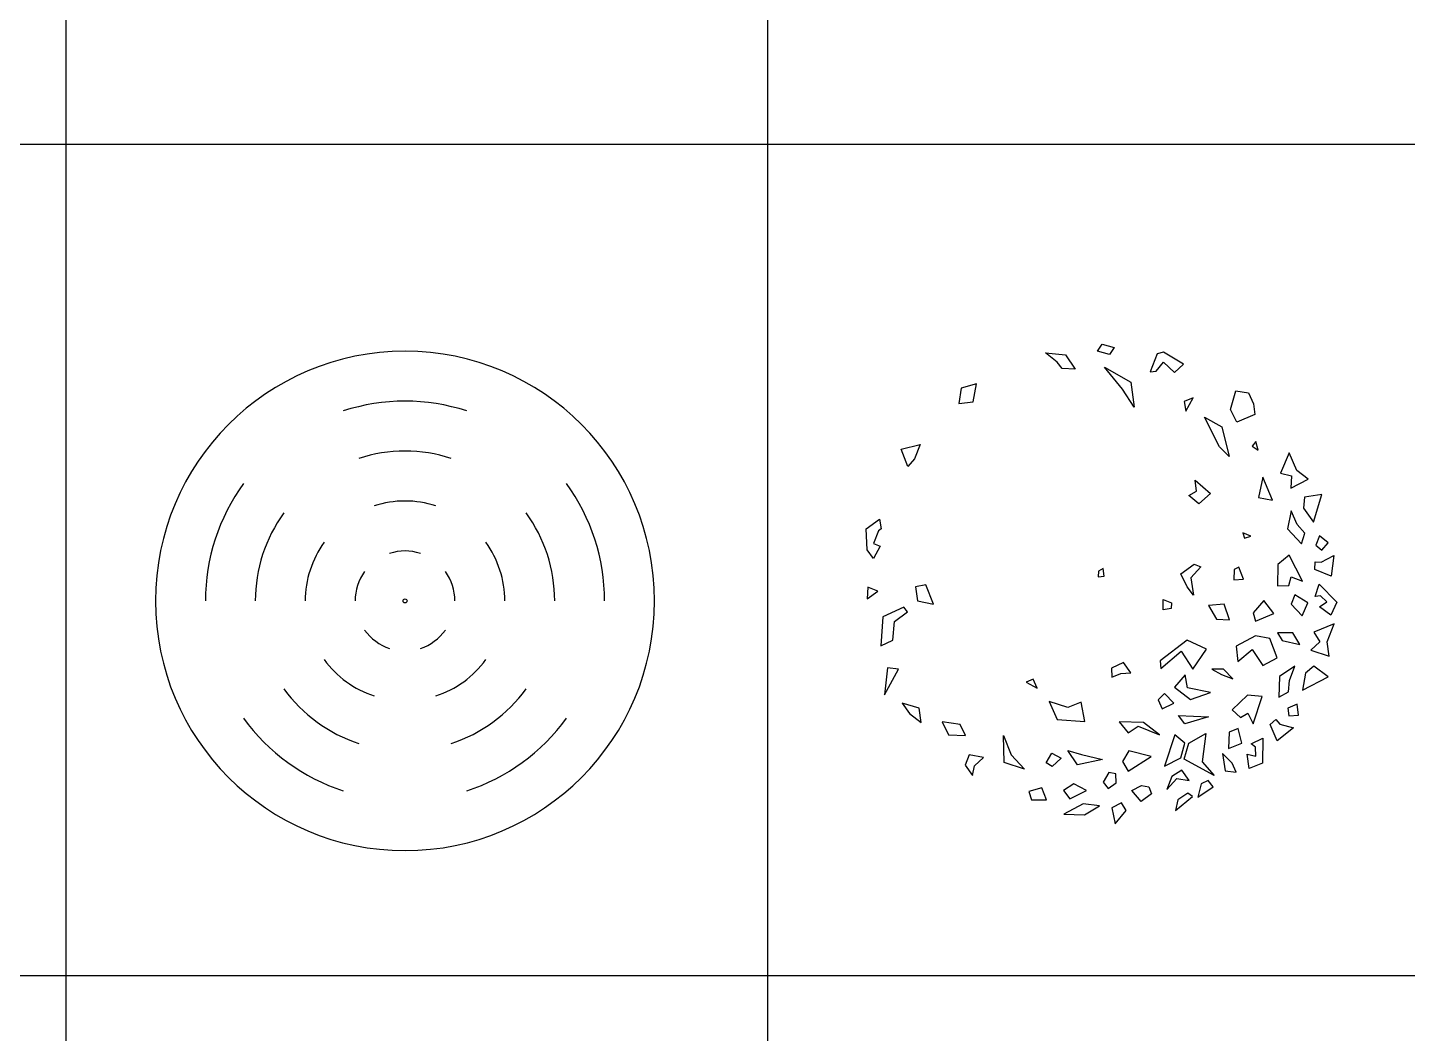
# Model space of a CAD drawing. Header units: millimetres. Extents: x -4017 to 59953, y -688 to 66564.
# Drawn here: x 28710 to 32919, y 23106 to 26172 of the extents above; entities that cross this region are included whole.
import ezdxf

# ---------------------------------------------------------------- set-up
doc = ezdxf.new("R2010")
doc.units = ezdxf.units.MM
doc.layers.add('www.cad-blocks.net', color=7, linetype='Continuous')

# ---------------------------------------------------------------- blocks, each defined once
blk = doc.blocks.new('A$C516926BB')
for p, q in [((31.2861, 38.5194), (31.2861, 0)), ((33.426, 38.5194), (33.426, 0)), ((0, 16.441), (60.3118, 16.441)), ((0, 13.9072), (62.4121, 13.9072))]:
    blk.add_line(p, q)
blk = doc.blocks.new('A$C4A5A34D5')
for major_axis, start_param, end_param in [((0.7611, 0), 0, 6.283185), ((0.4305, 0.4305), 0.471239, 1.099558), ((0.3229, 0.3229), 0.471239, 1.099558), ((-0.4305, 0.4305), 0.15708, 0.785398), ((0.4305, 0.4305), 5.497787, 6.126106), ((0.2153, 0.2153), 0.471239, 1.099558), ((-0.3229, 0.3229), 0.15708, 0.785398), ((0.3229, 0.3229), 5.497787, 6.126106), ((-0.2153, 0.2153), 0.15708, 0.785398), ((0.2153, 0.2153), 5.497787, 6.126106), ((0.1076, 0.1076), 0.471239, 1.099558), ((-0.1076, 0.1076), 0.15708, 0.785398), ((-0.1076, 0.1076), 3.926991, 4.555309), ((0.00431, 0.00431), 5.497787, 11.780972), ((0.1076, 0.1076), 2.984513, 3.612831), ((-0.1076, 0.1076), 2.670354, 3.298672), ((-0.2153, 0.2153), 1.413717, 2.042035), ((0.2153, 0.2153), 4.24115, 4.869469), ((-0.3229, 0.3229), 1.413717, 2.042035), ((0.3229, 0.3229), 4.24115, 4.869469), ((0.4305, 0.4305), 2.984513, 3.612831), ((-0.4305, 0.4305), 2.670354, 3.298672)]:
    blk.add_ellipse((0.76, 0.7608), major_axis=major_axis, ratio=1, start_param=start_param, end_param=end_param)
blk = doc.blocks.new('A$C0FB10415')
for p, q in [((0.5469, 1.4358), (0.6083, 1.4297)), ((0.5824, 1.4082), (0.5469, 1.4358)), ((0.7055, 1.4412), (0.7198, 1.4627)), ((0.7422, 1.4313), (0.7055, 1.4412)), ((0.7198, 1.4627), (0.7565, 1.4528)), ((0.7565, 1.4528), (0.7422, 1.4313)), ((0.8878, 1.4329), (0.8662, 1.3781)), ((0.9075, 1.4387), (0.8878, 1.4329)), ((0.9682, 1.4013), (0.9075, 1.4387)), ((0.5979, 1.3886), (0.5824, 1.4082)), ((0.6083, 1.4297), (0.6377, 1.3865)), ((0.7268, 1.3921), (0.8076, 1.3468)), ((0.7818, 1.3253), (0.7268, 1.3921)), ((0.8844, 1.38), (0.9068, 1.4074)), ((0.9068, 1.4074), (0.9408, 1.3759)), ((0.9408, 1.3759), (0.9682, 1.4013)), ((0.6377, 1.3865), (0.5979, 1.3886)), ((0.8662, 1.3781), (0.8844, 1.38)), ((0.2902, 1.3286), (0.2833, 1.2816)), ((0.3362, 1.3422), (0.2902, 1.3286)), ((0.3262, 1.2873), (0.3362, 1.3422)), ((0.8181, 1.2703), (0.7818, 1.3253)), ((0.8076, 1.3468), (0.8181, 1.2703)), ((1.1112, 1.2637), (1.1277, 1.3205)), ((1.1277, 1.3205), (1.166, 1.3145)), ((1.166, 1.3145), (1.1818, 1.2812)), ((0.2833, 1.2816), (0.3262, 1.2873)), ((0.9976, 1.2993), (0.9698, 1.2876)), ((0.9698, 1.2876), (0.9757, 1.2582)), ((0.9757, 1.2582), (0.9976, 1.2993)), ((1.1305, 1.2244), (1.1112, 1.2637)), ((1.1818, 1.2812), (1.1861, 1.2478)), ((1.0324, 1.2404), (1.0846, 1.2108)), ((1.0781, 1.1501), (1.0324, 1.2404)), ((1.1861, 1.2478), (1.1305, 1.2244)), ((1.0846, 1.2108), (1.1071, 1.1206)), ((0.107, 1.1428), (0.1646, 1.1564)), ((0.1268, 1.0898), (0.107, 1.1428)), ((0.1646, 1.1564), (0.1476, 1.1133)), ((1.1071, 1.1206), (1.0781, 1.1501)), ((1.1885, 1.1655), (1.1773, 1.1518)), ((1.1773, 1.1518), (1.1959, 1.1399)), ((1.1959, 1.1399), (1.1885, 1.1655)), ((0.1476, 1.1133), (0.1268, 1.0898)), ((1.2901, 1.1314), (1.2641, 1.0695)), ((1.3136, 1.0774), (1.2901, 1.1314)), ((1.2099, 1.0576), (1.1968, 0.9949)), ((1.2401, 0.9869), (1.2099, 1.0576)), ((1.2641, 1.0695), (1.2972, 1.061)), ((1.2972, 1.061), (1.2958, 1.0237)), ((1.3486, 1.0513), (1.3136, 1.0774)), ((0.9849, 1.0013), (1.0076, 1.015)), ((1.0033, 1.0483), (1.0509, 1.007)), ((1.0076, 1.015), (1.0033, 1.0483)), ((1.2958, 1.0237), (1.3486, 1.0513)), ((1.0154, 0.9757), (0.9849, 1.0013)), ((1.0509, 1.007), (1.0154, 0.9757)), ((1.1968, 0.9949), (1.2401, 0.9869)), ((1.3374, 0.9959), (1.3343, 0.9624)), ((1.3906, 1.0039), (1.3374, 0.9959)), ((1.3644, 0.9204), (1.3906, 1.0039)), ((0, 0.9), (0.0405, 0.9293)), ((0.0405, 0.9293), (0.0463, 0.8999)), ((1.2963, 0.955), (1.2851, 0.8997)), ((1.3148, 0.9126), (1.2963, 0.955)), ((1.3343, 0.9624), (1.3644, 0.9204)), ((0.0036, 0.8353), (0, 0.9)), ((0.0382, 0.894), (0.0228, 0.8548)), ((0.0463, 0.8999), (0.0382, 0.894)), ((1.1738, 0.8773), (1.1487, 0.8871)), ((1.1487, 0.8871), (1.1541, 0.8714)), ((1.2851, 0.8997), (1.3284, 0.8543)), ((1.3381, 0.886), (1.3148, 0.9126)), ((1.3284, 0.8543), (1.3381, 0.886)), ((0.0429, 0.8469), (0.0225, 0.8097)), ((0.0228, 0.8548), (0.0429, 0.8469)), ((1.1541, 0.8714), (1.1738, 0.8773)), ((1.3829, 0.878), (1.3715, 0.8501)), ((1.3715, 0.8501), (1.3898, 0.8351)), ((1.4095, 0.8574), (1.3829, 0.878)), ((1.3898, 0.8351), (1.4095, 0.8574)), ((0.0225, 0.8097), (0.0036, 0.8353)), ((1.2906, 0.8194), (1.2561, 0.7906)), ((1.3309, 0.7406), (1.2906, 0.8194)), ((1.3884, 0.7977), (1.4263, 0.8188)), ((1.4263, 0.8188), (1.4185, 0.7557)), ((0.7087, 0.7707), (0.7075, 0.753)), ((0.7233, 0.7785), (0.7087, 0.7707)), ((0.7257, 0.7549), (0.7233, 0.7785)), ((0.9604, 0.7622), (1.0009, 0.7915)), ((0.9798, 0.7229), (0.9604, 0.7622)), ((1.021, 0.7836), (0.9906, 0.7503)), ((1.0009, 0.7915), (1.021, 0.7836)), ((1.1222, 0.7755), (1.1215, 0.7441)), ((1.1369, 0.7833), (1.1222, 0.7755)), ((1.1512, 0.746), (1.1369, 0.7833)), ((1.2561, 0.7906), (1.2549, 0.7258)), ((1.3687, 0.7754), (1.3702, 0.799)), ((1.4185, 0.7557), (1.3687, 0.7754)), ((1.3702, 0.799), (1.3884, 0.7977)), ((0.0052, 0.7215), (0.003, 0.6863)), ((0.0354, 0.7097), (0.0052, 0.7215)), ((0.1821, 0.7289), (0.1508, 0.7231)), ((0.1508, 0.7231), (0.157, 0.68)), ((0.2053, 0.67), (0.1821, 0.7289)), ((0.7075, 0.753), (0.7257, 0.7549)), ((0.9987, 0.6974), (0.9798, 0.7229)), ((0.9906, 0.7503), (0.9987, 0.6974)), ((1.1215, 0.7441), (1.1512, 0.746)), ((1.2549, 0.7258), (1.2896, 0.7272)), ((1.2896, 0.7272), (1.2961, 0.7529)), ((1.2961, 0.7529), (1.3309, 0.7406)), ((1.3693, 0.693), (1.3822, 0.7308)), ((1.3822, 0.7308), (1.4356, 0.676)), ((0.003, 0.6863), (0.0354, 0.7097)), ((0.157, 0.68), (0.2053, 0.67)), ((0.9057, 0.6525), (0.9065, 0.6839)), ((0.9065, 0.6839), (0.9316, 0.674)), ((0.9316, 0.674), (0.9305, 0.6564)), ((1.2127, 0.6811), (1.1807, 0.6439)), ((1.2436, 0.6418), (1.2127, 0.6811)), ((1.308, 0.6985), (1.2967, 0.6705)), ((1.3479, 0.6745), (1.308, 0.6985)), ((1.33, 0.6346), (1.3479, 0.6745)), ((1.3858, 0.6956), (1.3693, 0.693)), ((1.3827, 0.6621), (1.4058, 0.6768)), ((1.4058, 0.6768), (1.3858, 0.6956)), ((1.4356, 0.676), (1.4176, 0.636)), ((0.1146, 0.6605), (0.0509, 0.6312)), ((0.0861, 0.6174), (0.1266, 0.6467)), ((0.1266, 0.6467), (0.1146, 0.6605)), ((0.9305, 0.6564), (0.9057, 0.6525)), ((1.0922, 0.6697), (1.0443, 0.6659)), ((1.0443, 0.6659), (1.0687, 0.6246)), ((1.1085, 0.6226), (1.0922, 0.6697)), ((1.1807, 0.6439), (1.188, 0.6184)), ((1.188, 0.6184), (1.2436, 0.6418)), ((1.2967, 0.6705), (1.33, 0.6346)), ((1.4176, 0.636), (1.3827, 0.6621)), ((0.0509, 0.6312), (0.0452, 0.543)), ((0.0811, 0.5606), (0.0861, 0.6174)), ((1.0687, 0.6246), (1.1085, 0.6226)), ((1.4282, 0.61), (1.3661, 0.5846)), ((1.4067, 0.5551), (1.4282, 0.61)), ((0.0452, 0.543), (0.0811, 0.5606)), ((0.9796, 0.5602), (0.8971, 0.4976)), ((1.0383, 0.5326), (0.9796, 0.5602)), ((1.1877, 0.5733), (1.1291, 0.5421)), ((1.231, 0.5654), (1.1877, 0.5733)), ((1.2542, 0.5065), (1.231, 0.5654)), ((1.2553, 0.583), (1.2692, 0.5594)), ((1.3016, 0.5828), (1.2553, 0.583)), ((1.2692, 0.5594), (1.3225, 0.5475)), ((1.3225, 0.5475), (1.3016, 0.5828)), ((1.3835, 0.5552), (1.3561, 0.5298)), ((1.3661, 0.5846), (1.3835, 0.5552)), ((1.4129, 0.512), (1.4067, 0.5551)), ((0.8994, 0.4741), (0.9607, 0.5269)), ((0.9607, 0.5269), (0.9971, 0.4719)), ((0.9971, 0.4719), (1.0383, 0.5326)), ((1.1291, 0.5421), (1.1337, 0.4951)), ((1.1337, 0.4951), (1.1773, 0.5322)), ((1.1773, 0.5322), (1.2102, 0.4831)), ((1.2102, 0.4831), (1.2542, 0.5065)), ((1.3561, 0.5298), (1.4129, 0.512)), ((0.0654, 0.4763), (0.0562, 0.394)), ((0.0562, 0.394), (0.0986, 0.4723)), ((0.0986, 0.4723), (0.0654, 0.4763)), ((0.7847, 0.4921), (0.7488, 0.4745)), ((0.7488, 0.4745), (0.7496, 0.4471)), ((0.8071, 0.4606), (0.7847, 0.4921)), ((0.8971, 0.4976), (0.8994, 0.4741)), ((1.0898, 0.4716), (1.055, 0.4717)), ((1.055, 0.4717), (1.0836, 0.456)), ((1.1188, 0.4422), (1.0898, 0.4716)), ((1.3079, 0.4809), (1.2608, 0.4496)), ((1.291, 0.4378), (1.3079, 0.4809)), ((1.3658, 0.4807), (1.34, 0.4592)), ((1.4091, 0.4487), (1.3658, 0.4807)), ((0.5098, 0.4418), (0.4886, 0.4321)), ((0.4886, 0.4321), (0.5222, 0.4143)), ((0.5222, 0.4143), (0.5098, 0.4418)), ((0.7496, 0.4471), (0.7774, 0.4587)), ((0.7774, 0.4587), (0.8071, 0.4606)), ((0.9728, 0.4543), (0.9408, 0.4171)), ((0.9806, 0.4151), (0.9728, 0.4543)), ((1.0836, 0.456), (1.1188, 0.4422)), ((1.2608, 0.4496), (1.2594, 0.3869)), ((1.2887, 0.4025), (1.291, 0.4378)), ((1.34, 0.4592), (1.3315, 0.4083)), ((1.3315, 0.4083), (1.4091, 0.4487)), ((0.9099, 0.3976), (0.8906, 0.3781)), ((0.9389, 0.3681), (0.9099, 0.3976)), ((0.9408, 0.4171), (0.9899, 0.3798)), ((1.0505, 0.4012), (0.9806, 0.4151)), ((0.9899, 0.3798), (1.0505, 0.4012)), ((1.1632, 0.393), (1.1166, 0.3481)), ((1.208, 0.389), (1.1632, 0.393)), ((1.1807, 0.3048), (1.208, 0.389)), ((1.2594, 0.3869), (1.2887, 0.4025)), ((0.1617, 0.3525), (0.1099, 0.3684)), ((0.1099, 0.3684), (0.1324, 0.3369)), ((0.1324, 0.3369), (0.1679, 0.3094)), ((0.1679, 0.3094), (0.1617, 0.3525)), ((0.615, 0.3553), (0.5582, 0.3731)), ((0.5582, 0.3731), (0.583, 0.3181)), ((0.6559, 0.3708), (0.615, 0.3553)), ((0.6675, 0.312), (0.6559, 0.3708)), ((0.8906, 0.3781), (0.903, 0.3506)), ((0.903, 0.3506), (0.9389, 0.3681)), ((1.1166, 0.3481), (1.1421, 0.3245)), ((1.1421, 0.3245), (1.1648, 0.3381)), ((1.1648, 0.3381), (1.1807, 0.3048)), ((1.3146, 0.3652), (1.2868, 0.3535)), ((1.2868, 0.3535), (1.2892, 0.33)), ((1.3189, 0.3318), (1.3146, 0.3652)), ((0.2872, 0.3032), (0.2324, 0.3112)), ((0.2324, 0.3112), (0.2517, 0.2719)), ((0.3031, 0.2698), (0.2872, 0.3032)), ((0.583, 0.3181), (0.6675, 0.312)), ((0.8463, 0.3096), (0.7718, 0.3117)), ((0.7718, 0.3117), (0.7992, 0.2783)), ((0.7992, 0.2783), (0.8301, 0.2978)), ((0.8301, 0.2978), (0.8954, 0.2722)), ((0.8954, 0.2722), (0.8463, 0.3096)), ((0.9532, 0.3308), (1.0444, 0.3267)), ((0.9722, 0.3053), (0.9532, 0.3308)), ((1.0444, 0.3267), (0.9722, 0.3053)), ((1.2321, 0.3027), (1.2498, 0.3183)), ((1.2534, 0.2536), (1.2321, 0.3027)), ((1.2498, 0.3183), (1.2618, 0.3045)), ((1.2618, 0.3045), (1.3035, 0.2927)), ((1.2892, 0.33), (1.3189, 0.3318)), ((0.2517, 0.2719), (0.3031, 0.2698)), ((0.4214, 0.1872), (0.4189, 0.2695)), ((0.4189, 0.2695), (0.4422, 0.2106)), ((0.9417, 0.272), (0.9098, 0.1761)), ((0.9723, 0.2465), (0.9417, 0.272)), ((0.9839, 0.2465), (1.0359, 0.2757)), ((1.0359, 0.2757), (1.0252, 0.1895)), ((1.107, 0.2795), (1.1051, 0.2304)), ((1.1348, 0.2911), (1.107, 0.2795)), ((1.146, 0.246), (1.1348, 0.2911)), ((1.1742, 0.244), (1.2101, 0.2615)), ((1.2101, 0.2615), (1.209, 0.1851)), ((1.3035, 0.2927), (1.2534, 0.2536)), ((0.3148, 0.211), (0.3024, 0.1796)), ((0.358, 0.203), (0.3148, 0.211)), ((0.4422, 0.2106), (0.4832, 0.1674)), ((0.5488, 0.1868), (0.5661, 0.2162)), ((0.5661, 0.2162), (0.5947, 0.2004)), ((0.6449, 0.1807), (0.6155, 0.2239)), ((0.6155, 0.2239), (0.6572, 0.212)), ((0.6572, 0.212), (0.7206, 0.1962)), ((0.8009, 0.2234), (0.782, 0.1901)), ((0.8692, 0.2056), (0.8009, 0.2234)), ((0.9604, 0.2014), (0.9723, 0.2465)), ((0.9704, 0.1975), (0.9839, 0.2465)), ((1.1164, 0.1853), (1.0874, 0.2148)), ((1.0874, 0.2148), (1.0955, 0.1618)), ((1.1051, 0.2304), (1.146, 0.246)), ((1.1681, 0.1695), (1.1619, 0.2127)), ((1.1619, 0.2127), (1.1885, 0.2067)), ((1.1877, 0.2341), (1.1742, 0.244)), ((1.1885, 0.2067), (1.1877, 0.2341)), ((0.3024, 0.1796), (0.3249, 0.1482)), ((0.3249, 0.1482), (0.3306, 0.1776)), ((0.3306, 0.1776), (0.358, 0.203)), ((0.4832, 0.1674), (0.4214, 0.1872)), ((0.5673, 0.175), (0.5488, 0.1868)), ((0.5947, 0.2004), (0.5673, 0.175)), ((0.7206, 0.1962), (0.6449, 0.1807)), ((0.782, 0.1901), (0.7994, 0.1607)), ((0.7994, 0.1607), (0.8692, 0.2056)), ((0.9098, 0.1761), (0.9604, 0.2014)), ((1.0612, 0.1482), (0.9704, 0.1975)), ((1.0252, 0.1895), (1.0612, 0.1482)), ((1.1288, 0.1578), (1.1164, 0.1853)), ((1.209, 0.1851), (1.1681, 0.1695)), ((0.7399, 0.1569), (0.7226, 0.1275)), ((0.7226, 0.1275), (0.7381, 0.1079)), ((0.7616, 0.1529), (0.7399, 0.1569)), ((0.7624, 0.1255), (0.7616, 0.1529)), ((0.9322, 0.1446), (0.9168, 0.1055)), ((0.9168, 0.1055), (0.9473, 0.1387)), ((0.9631, 0.1642), (0.9322, 0.1446)), ((0.9473, 0.1387), (0.9855, 0.1327)), ((0.9855, 0.1327), (0.9631, 0.1642)), ((1.0435, 0.1326), (1.0222, 0.1228)), ((1.0589, 0.1129), (1.0435, 0.1326)), ((1.0955, 0.1618), (1.1288, 0.1578)), ((0.5361, 0.1104), (0.4968, 0.0987)), ((0.4968, 0.0987), (0.5041, 0.0732)), ((0.5505, 0.0731), (0.5361, 0.1104)), ((0.6334, 0.1219), (0.6025, 0.1024)), ((0.6025, 0.1024), (0.6215, 0.0768)), ((0.6215, 0.0768), (0.672, 0.1022)), ((0.672, 0.1022), (0.6334, 0.1219)), ((0.7381, 0.1079), (0.7624, 0.1255)), ((0.811, 0.1018), (0.8404, 0.1174)), ((0.8385, 0.0684), (0.811, 0.1018)), ((0.8709, 0.0919), (0.8385, 0.0684)), ((0.8404, 0.1174), (0.862, 0.1134)), ((0.862, 0.1134), (0.8709, 0.0919)), ((0.9817, 0.0935), (0.9509, 0.074)), ((0.9952, 0.0837), (0.9817, 0.0935)), ((1.0222, 0.1228), (1.0119, 0.0817)), ((1.0119, 0.0817), (1.0589, 0.1129)), ((0.5041, 0.0732), (0.5505, 0.0731)), ((0.6617, 0.061), (0.603, 0.0298)), ((0.7115, 0.055), (0.6617, 0.061)), ((0.666, 0.0277), (0.7115, 0.055)), ((0.779, 0.0646), (0.7497, 0.049)), ((0.7497, 0.049), (0.7594, 0)), ((0.793, 0.0411), (0.779, 0.0646)), ((0.9436, 0.0407), (0.9952, 0.0837)), ((0.9509, 0.074), (0.9436, 0.0407)), ((0.603, 0.0298), (0.666, 0.0277)), ((0.7594, 0), (0.793, 0.0411))]:
    blk.add_line(p, q)

msp = doc.modelspace()

# ---------------------------------------------------------------- block references
at = {"xscale": 1000, "yscale": 1000, "zscale": 1000}
for name, p in [('A$C4A5A34D5', (29101.7, 23663.5)), ('A$C0FB10415', (31268.3, 23744.3))]:
    msp.add_blockref(name, p, dxfattribs=at)
at = {"layer": 'www.cad-blocks.net', "color": 155, "true_color": 0x546d8e, "xscale": 1000, "yscale": 1000, "zscale": 1000}
msp.add_blockref('A$C516926BB', (-2458.7, 9375.6), dxfattribs=at)

doc.saveas('drawing.dxf')
